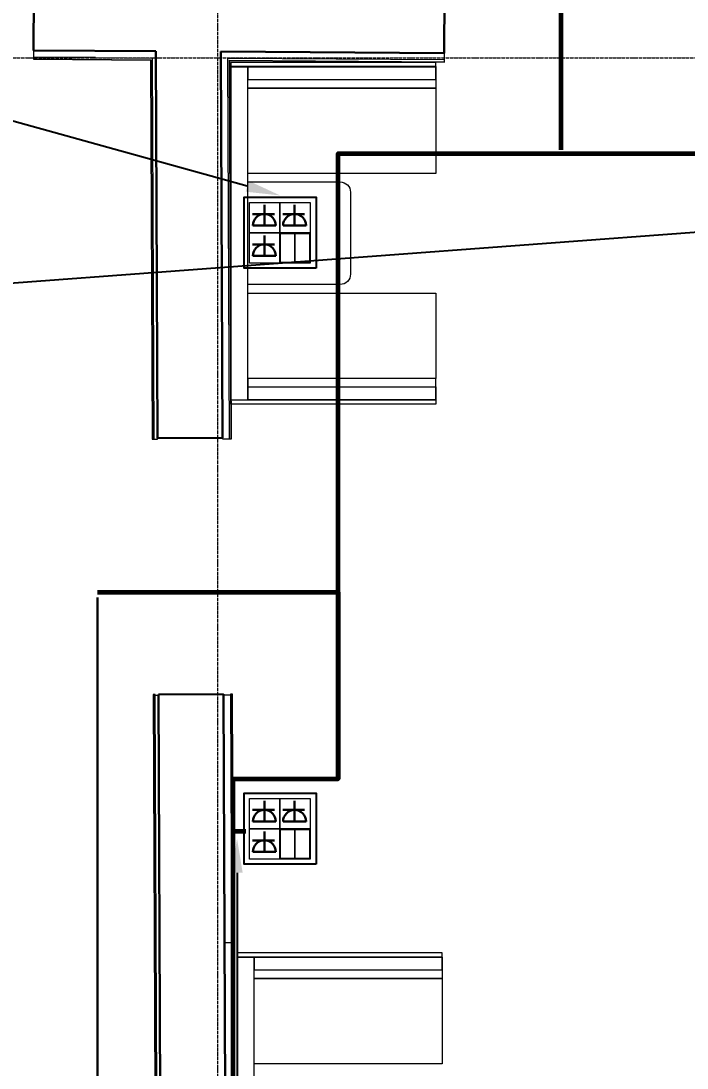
# Model space of a CAD drawing. Header units: millimetres. Extents: x -32 to 417638015, y -35 to 175284279.
# Drawn here: x 417179595 to 417183494, y 175262332 to 175268461 of the extents above; entities that cross this region are included whole.
import ezdxf
from ezdxf import colors
from ezdxf.entities.mleader import LeaderData, LeaderLine
from ezdxf.math import Vec2, Vec3

# ---------------------------------------------------------------- set-up
doc = ezdxf.new("R2010")
doc.units = ezdxf.units.MM
doc.linetypes.add('ADSK_Линия сетки', pattern=[25, 20, -2.5, 0, -2.5])
for name, color, linetype, lineweight in [('_ЭМ_В полу', 26, 'Кабель в трубе', 60), ('_ЭМ_гофра', 5, 'Continuous', 60), ('_ЭМ_ТХобщее_слой', 7, 'Continuous', 30), ('Оси', 253, 'Continuous', 9), ('Стены несущие', 7, 'Continuous', 30), ('Стены отделка', 7, 'Continuous', 30), ('Стены штриховка', 7, 'Continuous', 9), ('ТХ', 5, 'Continuous', 0), ('ШТРИХОВКА', 252, 'Continuous', 15), ('Электро', 250, 'Continuous', 25), ('ЭМ_Лоток 1_2', 162, 'Continuous', 30), ('ЭОМ_Кабель для СУП', 150, 'Continuous', 9)]:
    doc.layers.add(name, color=color, linetype=linetype, lineweight=lineweight)
for name, color, linetype in [('_ЭМ_Надписи', 7, 'Continuous'), ('ВНУТРЯНКА', 1, 'Continuous'), ('ЭОМ_Лотки рабочие', 5, 'Continuous')]:
    doc.layers.add(name, color=color, linetype=linetype)
doc.layers.add('PDF _ЭОМ _розетки', color=7, linetype='Continuous', true_color=0xeb0000)
doc.styles.add('ЭОМ', font='isocpeur.ttf', dxfattribs={"width": 0.85, "height": 250})
doc.linetypes.add('Cable in the tray', pattern='A,5,[130,ltypeshp.shx,S=1,R=0,X=0,Y=0],1.5,[130,ltypeshp.shx,S=1.5,R=90,X=0,Y=-1],1,[130,ltypeshp.shx,S=1,R=0,X=0.5,Y=0],5', length=12.5)
doc.linetypes.add('Кабель в трубе', pattern='A,8,[133,ltypeshp.shx,S=1,R=0,X=10,Y=1.3],-3,[130,ltypeshp.shx,S=1.5,R=-45,X=-1.5,Y=0],8', length=19)

# ---------------------------------------------------------------- blocks, each defined once
blk = doc.blocks.new('ТХ 3 этаж')
at = {"layer": 'ТХ', "color": 8}
for points in [[(57643.6, 36534), (57643.6, 36559), (56443.6, 36559), (56443.6, 36534)], [(56543.6, 35909), (56543.6, 36409), (57643.6, 36409), (57643.6, 35909)], [(56543.6, 34709), (56543.6, 35209), (57643.6, 35209), (57643.6, 34709)], [(57643.6, 34584), (57643.6, 34559), (56443.6, 34559), (56443.6, 34584)], [(57679.6, 31322.5), (57679.6, 31347.5), (56479.6, 31347.5), (56479.6, 31322.5)], [(56579.6, 30697.5), (56579.6, 31197.5), (57679.6, 31197.5), (57679.6, 30697.5)]]:
    blk.add_lwpolyline(points, close=True, dxfattribs=at)
at = {"layer": 'ТХ', "color": 8, "ltscale": 50}
for points in [[(56543.6, 34584), (56543.6, 36534), (56443.6, 36534), (56443.6, 34584)], [(57643.6, 36534), (57643.6, 36409), (56543.6, 36409), (56543.6, 36534)], [(57643.6, 36459), (57643.6, 36534), (56543.6, 36534), (56543.6, 36459)], [(57643.6, 34584), (57643.6, 34709), (56543.6, 34709), (56543.6, 34584)], [(57643.6, 34659), (57643.6, 34584), (56543.6, 34584), (56543.6, 34659)], [(56579.6, 29372.5), (56579.6, 31322.5), (56479.6, 31322.5), (56479.6, 29372.5)], [(57679.6, 31322.5), (57679.6, 31197.5), (56579.6, 31197.5), (56579.6, 31322.5)], [(57679.6, 31247.5), (57679.6, 31322.5), (56579.6, 31322.5), (56579.6, 31247.5)]]:
    blk.add_lwpolyline(points, close=True, dxfattribs=at)
at = {"layer": 'ТХ', "color": 8}
blk.add_lwpolyline([(56543.6, 35259), (56543.6, 35859), (57083.6, 35859, -0.414214), (57143.6, 35799), (57143.6, 35319, -0.414214), (57083.6, 35259)], format="xyb", close=True, dxfattribs=at)
blk = doc.blocks.new('План 3 этажа')
at = {"layer": 'Оси', "color": 8, "linetype": 'ADSK_Линия сетки'}
for p, q in [((49356.908, -3523.688), (49356.908, 43515.246)), ((-10051.774, 36703.902), (56512.196, 36703.902))]:
    blk.add_line(p, q, dxfattribs=at)
at = {"layer": 'Стены несущие', "color": 8}
for p, q in [((48279.994, 37127.684), (48277.471, 36747.692)), ((50681.418, 36731.736), (50683.941, 37111.727)), ((48994.214, 36742.935), (48277.471, 36747.692)), ((48994.214, 36742.935), (49003.563, 34478.382)), ((49374.228, 36740.412), (50681.418, 36731.736)), ((49383.56, 34479.951), (49374.228, 36740.412)), ((49003.563, 34478.382), (49383.56, 34479.951)), ((49389.753, 32979.963), (49009.756, 32978.395)), ((49009.756, 32978.395), (49043.152, 24889.306)), ((49423.149, 24890.875), (49389.753, 32979.963))]:
    blk.add_line(p, q, dxfattribs=at)
at = {"layer": 'Стены отделка', "color": 8, "lineweight": 9}
for p, q in [((48277.471, 36747.692), (48277.206, 36707.693)), ((48277.471, 36747.692), (48277.471, 36747.692)), ((48993.949, 36702.935), (48994.214, 36742.935)), ((49374.27, 36740.412), (49374.004, 36700.413)), ((50682.577, 36731.728), (49374.27, 36740.412)), ((50682.312, 36691.729), (50682.577, 36731.728)), ((48277.206, 36707.693), (48277.126, 36695.693)), ((48277.126, 36695.693), (48962.428, 36691.144)), ((48640.484, 36705.282), (48993.949, 36702.935)), ((48962.428, 36691.144), (48971.589, 34472.25)), ((48983.588, 34472.299), (48974.379, 36703.065)), ((48994.379, 36702.938), (48974.38, 36702.855)), ((49374.004, 36700.413), (49374.393, 36700.41)), ((49423.585, 34474.116), (49414.394, 36700.145)), ((50682.857, 36691.725), (49414.394, 36700.145)), ((49435.585, 34474.165), (49426.444, 36688.065)), ((49426.444, 36688.065), (50682.778, 36679.726)), ((50682.778, 36679.726), (50682.857, 36691.725)), ((48971.589, 34472.25), (49003.588, 34472.382)), ((49003.588, 34472.382), (49003.563, 34478.382)), ((49383.56, 34479.951), (49383.585, 34473.951)), ((49383.585, 34473.951), (49435.585, 34474.165)), ((48989.756, 32978.312), (48977.756, 32978.263)), ((48977.756, 32978.263), (49011.637, 24771.724)), ((49023.637, 24771.774), (48989.756, 32978.312)), ((49441.753, 32980.178), (49429.753, 32980.129)), ((49429.753, 32980.129), (49463.66, 24767.199)), ((49475.66, 24767.248), (49441.753, 32980.178)), ((49009.781, 32972.395), (48989.781, 32972.312)), ((49429.777, 32974.129), (49389.778, 32973.964)), ((49435.764, 31524.141), (49395.764, 31523.976))]:
    blk.add_line(p, q, dxfattribs=at)
at = {"layer": 'Стены штриховка', "color": 8}
for p, q in [((48277.14, 36697.693), (48964.42, 36693.131)), ((48277.206, 36707.693), (48277.206, 36707.693)), ((48640.484, 36705.282), (48277.206, 36707.693)), ((48964.42, 36693.131), (48973.589, 34472.258)), ((49433.585, 34474.157), (49424.436, 36690.078)), ((49424.436, 36690.078), (50682.791, 36681.726)), ((48979.756, 32978.271), (49013.637, 24771.733)), ((49473.66, 24767.24), (49439.753, 32980.17))]:
    blk.add_line(p, q, dxfattribs=at)
at = {"layer": 'ЭОМ_Лотки рабочие'}
blk.add_blockref('ТХ 3 этаж', (-7010.895, 118.542), dxfattribs=at)
blk = doc.blocks.new('_ЭМ_ТХ2_3 этаж_нов')
at = {"layer": 'ТХ', "color": 8}
for points in [[(56625.8, 36498.6), (56625.8, 36523.6), (55425.8, 36523.6), (55425.8, 36498.6)], [(55525.8, 35873.6), (55525.8, 36373.6), (56625.8, 36373.6), (56625.8, 35873.6)], [(55525.8, 34673.6), (55525.8, 35173.6), (56625.8, 35173.6), (56625.8, 34673.6)], [(56625.8, 34548.6), (56625.8, 34523.6), (55425.8, 34523.6), (55425.8, 34548.6)], [(56661.8, 31287.1), (56661.8, 31312.1), (55461.8, 31312.1), (55461.8, 31287.1)], [(55561.8, 30662.1), (55561.8, 31162.1), (56661.8, 31162.1), (56661.8, 30662.1)]]:
    blk.add_lwpolyline(points, close=True, dxfattribs=at)
at = {"layer": 'ТХ', "color": 8, "ltscale": 50}
for points in [[(55525.8, 34548.6), (55525.8, 36498.6), (55425.8, 36498.6), (55425.8, 34548.6)], [(56625.8, 36498.6), (56625.8, 36373.6), (55525.8, 36373.6), (55525.8, 36498.6)], [(56625.8, 36423.6), (56625.8, 36498.6), (55525.8, 36498.6), (55525.8, 36423.6)], [(56625.8, 34548.6), (56625.8, 34673.6), (55525.8, 34673.6), (55525.8, 34548.6)], [(56625.8, 34623.6), (56625.8, 34548.6), (55525.8, 34548.6), (55525.8, 34623.6)], [(55561.8, 29337.1), (55561.8, 31287.1), (55461.8, 31287.1), (55461.8, 29337.1)], [(56661.8, 31287.1), (56661.8, 31162.1), (55561.8, 31162.1), (55561.8, 31287.1)], [(56661.8, 31212.1), (56661.8, 31287.1), (55561.8, 31287.1), (55561.8, 31212.1)]]:
    blk.add_lwpolyline(points, close=True, dxfattribs=at)
at = {"layer": 'ТХ', "color": 8}
blk.add_lwpolyline([(55525.8, 35223.6), (55525.8, 35823.6), (56065.8, 35823.6, -0.414214), (56125.8, 35763.6), (56125.8, 35283.6, -0.414214), (56065.8, 35223.6)], format="xyb", close=True, dxfattribs=at)
blk = doc.blocks.new('Блок из 4 розеток')
for points in [[(-209, 203.1), (-124.1, 203.1), (-124.1, 33.5), (-209, 33.5)], [(-124.1, 203.1), (-39.1, 203.1), (-39.1, 33.5), (-124.1, 33.5)]]:
    blk.add_lwpolyline(points, close=True)
at = {"layer": 'PDF _ЭОМ _розетки', "color": 3, "linetype": 'Continuous', "lineweight": 25, "transparency": 33554687}
blk.add_lwpolyline([(0, 0), (-421.6, 0), (-421.6, 415.2), (0, 415.2)], close=True, dxfattribs=at)
at = {"layer": 'PDF _ЭОМ _розетки', "color": 7, "linetype": 'Continuous', "lineweight": 20, "transparency": 33554687}
for points in [[(-213.4, 384.9), (-213.4, 207), (-391.2, 207), (-391.2, 384.9)], [(-35.6, 384.9), (-35.6, 207), (-213.4, 207), (-213.4, 384.9)], [(-213.4, 207), (-213.4, 29.2), (-391.2, 29.2), (-391.2, 207)], [(-35.6, 207), (-35.6, 29.2), (-213.4, 29.2), (-213.4, 207)]]:
    blk.add_lwpolyline(points, close=True, dxfattribs=at)
at = {"layer": 'ВНУТРЯНКА', "color": 5, "lineweight": 30, "ltscale": 100, "transparency": 33554687}
for p, q in [((-244.3, 317), (-372.2, 317)), ((-67.6, 317), (-195.5, 317)), ((-244.3, 139.2), (-372.2, 139.2))]:
    blk.add_line(p, q, dxfattribs=at)
at = {"layer": 'Электро', "color": 5, "lineweight": 30, "transparency": 33554687}
for p, q in [((-303.2, 249.8), (-303.2, 369.9)), ((-126.5, 249.8), (-126.5, 369.9)), ((-370.4, 249.8), (-235.9, 249.8)), ((-193.7, 249.8), (-59.2, 249.8)), ((-303.2, 72), (-303.2, 192.1)), ((-370.4, 72), (-235.9, 72))]:
    blk.add_line(p, q, dxfattribs=at)
at = {"layer": 'Электро', "color": 5, "lineweight": 30, "transparency": 33554687, "extrusion": (0, 0, -1)}
for centre in [(-303.2, 249.7), (-126.5, 249.7), (-303.2, 71.9)]:
    blk.add_ellipse(centre, major_axis=(-47.6, -47.6), ratio=1, start_param=0.787621, end_param=3.924768, dxfattribs=at)

msp = doc.modelspace()

# ---------------------------------------------------------------- linework, layer by layer
at = {"layer": '_ЭМ_В полу', "linetype": 'ByBlock'}
msp.add_lwpolyline([(417180912.3, 175263716), (417180836.7, 175263715.7)], dxfattribs=at)
at = {"layer": '_ЭМ_гофра', "linetype": 'ByBlock'}
for points in [[(417182755.8, 175268931), (417182755.8, 175268931), (417182755.8, 175268931), (417182755.8, 175267706.2)], [(417180042.9, 175265117.9), (417181452.9, 175265117.9), (417181452.9, 175264024.4), (417181452.9, 175267684.2), (417184517.9, 175267684.2), (417185013.1, 175268202.9)], [(417180836.7, 175258044.7), (417180836.7, 175264024.4), (417181452.9, 175264024.4)]]:
    msp.add_lwpolyline(points, dxfattribs=at)
at = {"layer": 'ЭМ_Лоток 1_2', "linetype": 'Cable in the tray', "ltscale": 50}
msp.add_lwpolyline([(417180042.9, 175241905.8), (417180042.9, 175265085.1)], dxfattribs=at)

# ---------------------------------------------------------------- block references
at = {"layer": '_ЭМ_ТХобщее_слой', "lineweight": 50}
msp.add_blockref('_ЭМ_ТХ2_3 этаж_нов', (417125398.5, 175231694.6), dxfattribs=at)
at = {"layer": 'ШТРИХОВКА'}
msp.add_blockref('План 3 этажа', (417131391.6, 175231540.7), dxfattribs=at)
at = {"layer": 'ЭОМ_Кабель для СУП', "color": 217, "linetype": 'ByBlock', "lineweight": 40, "true_color": 0x93278f, "transparency": 33554687}
for p in [(417181323.5, 175267013.7), (417181323.5, 175263525.2)]:
    msp.add_blockref('Блок из 4 розеток', p, dxfattribs=at)

# ---------------------------------------------------------------- leaders
at = {"layer": '_ЭМ_Надписи', "color": 7, "ltscale": 5}
ml = msp.add_multileader_mtext('Standard', dxfattribs=at)
ml.set_content('{\\fGOST Common|b0|i0|c204|p34;\\W0.9;\\C256;3ЩРС-2\\fISOCPEUR|b0|i0|c204|p34;\\W0.85; Гр.1 моноблок\\P\\fGOST Common|b0|i0|c0|p34;\\W0.9;h=\\fGOST Common|b0|i0|c204|p34;1\\fGOST Common|b0|i0|c0|p34;.\\fGOST Common|b0|i0|c204|p34;8м}', color=1, style='ЭОМ')
ml.set_leader_properties()
ml.build(insert=Vec2(0, 0))
ml.multileader.update_dxf_attribs({"text_left_attachment_type": 6, "text_right_attachment_type": 6, "dogleg_length": 0, "arrow_head_size": 200})
ctx = ml.context
ctx.base_point, ctx.char_height, ctx.arrow_head_size, ctx.landing_gap_size, ctx.plane_origin = Vec3(417175785.3, 175268473.1), 250, 200, 0, Vec3(417154560.1, 175283366.2)
ctx.left_attachment, ctx.right_attachment = 6, 6
notes = []
notes.append((ctx, [(1, (1, 1, 0), (417177394, 175268473.1), (-1, 0), 0, [(0, [(417181112.7, 175267439.4)], 0, [])])]))
ctx.mtext.insert, ctx.mtext.width, ctx.mtext.defined_height, ctx.mtext.flow_direction = Vec3(417175785.3, 175268773.1), 2273.288, 545.6, 5
ml = msp.add_multileader_mtext('Standard', dxfattribs=at)
ml.set_content('{\\fGOST Common|b0|i0|c204|p34;\\W0.9;\\C256;3ЩРС-2\\fISOCPEUR|b0|i0|c204|p34;\\W0.85; Гр.2 Интер.у-во}', color=1, style='ЭОМ')
ml.set_leader_properties()
ml.build(insert=Vec2(0, 0))
ml.multileader.update_dxf_attribs({"text_left_attachment_type": 6, "text_right_attachment_type": 6, "dogleg_length": 0, "arrow_head_size": 200})
ctx = ml.context
ctx.base_point, ctx.char_height, ctx.arrow_head_size, ctx.landing_gap_size, ctx.plane_origin = Vec3(417174858.3, 175266700), 250, 200, 0, Vec3(417154822, 175281760.7)
ctx.left_attachment, ctx.right_attachment = 6, 6
notes.append((ctx, [(1, (1, 1, 0), (417176509.6, 175266700), (-1, 0), 0, [(0, [(417185009.4, 175267332.2)], 0, [])])]))
ctx.mtext.insert, ctx.mtext.width, ctx.mtext.defined_height, ctx.mtext.flow_direction = Vec3(417174858.3, 175267025), 2273.288, 545.6, 5
ml = msp.add_multileader_mtext('Standard', dxfattribs=at)
ml.set_content('{\\fGOST Common|b0|i0|c204|p34;\\W0.9;\\C256;3ЩРС-2\\fISOCPEUR|b0|i0|c204|p34;\\W0.85; Гр.2 Моноблок}', color=1, style='ЭОМ')
ml.set_leader_properties()
ml.build(insert=Vec2(0, 0))
ml.multileader.update_dxf_attribs({"text_left_attachment_type": 6, "text_right_attachment_type": 6, "dogleg_length": 0, "arrow_head_size": 200})
ctx = ml.context
ctx.base_point, ctx.char_height, ctx.arrow_head_size, ctx.landing_gap_size, ctx.plane_origin = Vec3(417175366.4, 175261709.5), 250, 200, 0, Vec3(417145113.2, 175278870.5)
ctx.left_attachment, ctx.right_attachment = 6, 6
notes.append((ctx, [(1, (1, 1, 0), (417177017.7, 175261709.5), (-1, 0), 0, [(3, [(417180860.4, 175263674.8), (417180860.3, 175262006.7), (417180910.3, 175260251), (417180860.3, 175258006.7)], 0, [])])]))
ctx.mtext.insert, ctx.mtext.width, ctx.mtext.defined_height, ctx.mtext.flow_direction = Vec3(417175366.4, 175262009.5), 2273.288, 545.6, 5
for ctx, leaders in notes:
    for number, flags, end, landing, length, lines in leaders:
        leader = LeaderData()
        leader.index, (leader.has_last_leader_line, leader.has_dogleg_vector, leader.attachment_direction) = number, flags
        leader.last_leader_point, leader.dogleg_vector, leader.dogleg_length = Vec3(end), Vec3(landing), length
        for number, points, colour, breaks in lines:
            line = LeaderLine()
            line.index, line.vertices, line.color, line.breaks = number, Vec3.list(points), colors.encode_raw_color(colour), breaks
            leader.lines.append(line)
        ctx.leaders.append(leader)

doc.saveas('drawing.dxf')
